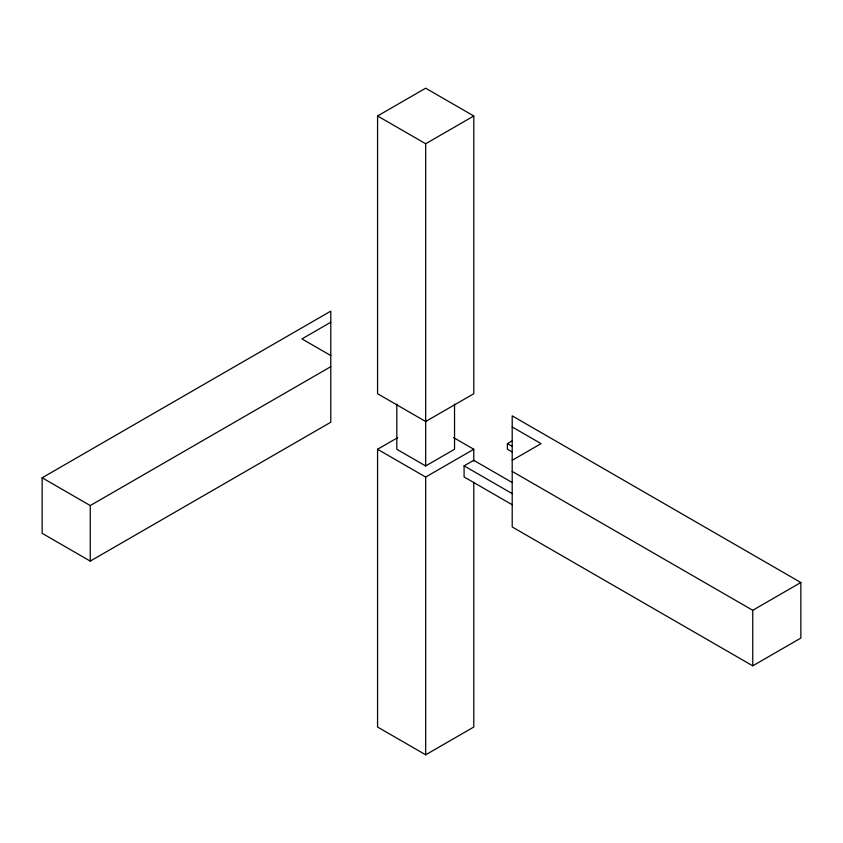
<?xml version="1.0" encoding="UTF-8"?>
<svg xmlns="http://www.w3.org/2000/svg" width="843" height="843" viewBox="0 0 843 843"><rect width="100%" height="100%" fill="white"/><g stroke="black" fill="none" stroke-linecap="round" stroke-linejoin="round"><path stroke-width="1.26" d="M377.569 115.976L425.673 88.199L473.787 115.976L473.787 393.723L425.673 421.5L377.569 393.723L377.569 115.976L425.673 143.753L473.787 115.976M42.15 477.781L330.793 311.13L330.793 422.227L90.254 561.101L42.15 533.324L42.15 477.781L90.254 505.558L330.793 366.684M330.793 322.237L301.931 338.907L330.793 355.567M473.787 482.185L473.787 727.024L425.673 754.801L377.569 727.024L377.569 449.277L397.706 437.643M396.811 404.06L396.811 449.277L425.673 465.937L454.535 449.277L454.535 404.06M377.569 449.277L425.673 477.054L473.787 449.277L473.787 461.121M512.207 504.746L464.093 476.969L464.093 465.863L473.713 460.299L512.207 482.523M512.207 451.974L507.391 449.193L507.391 443.639L512.207 440.857M512.207 460.299L541.069 443.639L512.207 426.979M512.207 471.416L752.746 610.29L800.85 582.513L800.85 638.067L752.746 665.833L512.207 526.959L512.207 415.862L800.85 582.513M507.391 443.639L512.207 446.421M453.639 437.643L473.787 449.277M464.093 465.863L512.207 493.629M752.746 610.29L752.746 665.833M425.673 143.753L425.673 465.937M425.673 477.054L425.673 754.801M90.254 505.558L90.254 561.101"/></g></svg>
